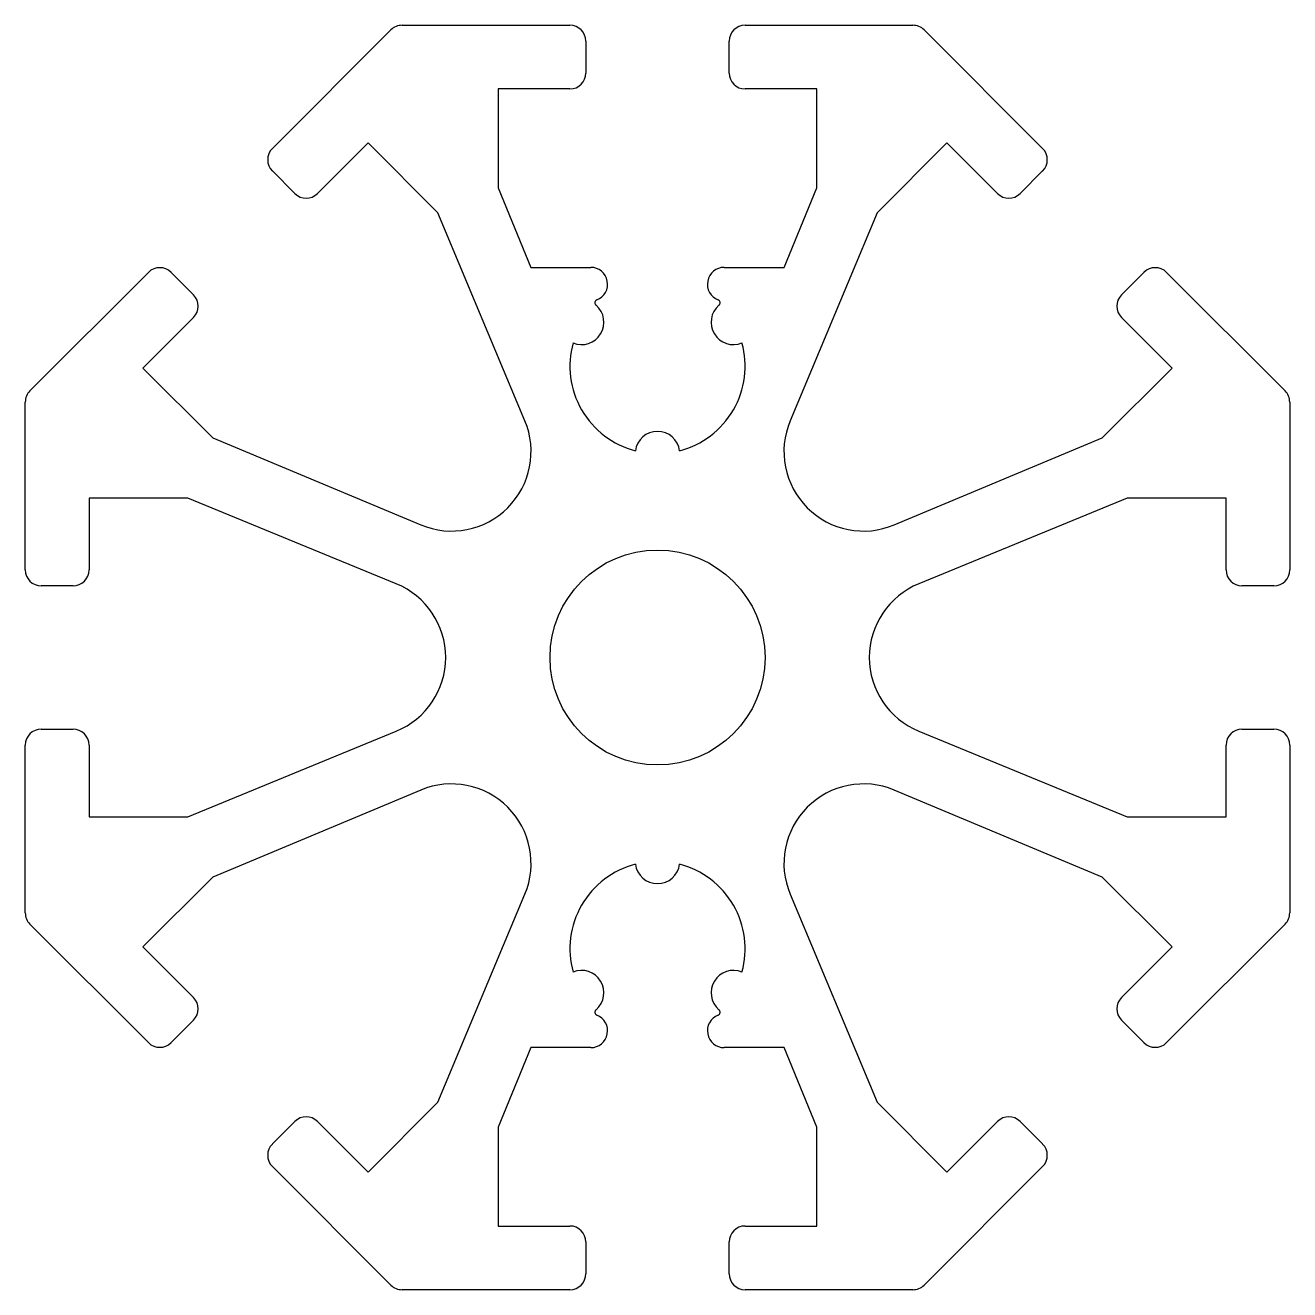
# Model space of a CAD drawing. Extents: x 865.1 to 904.8, y 397.9 to 437.6.
import ezdxf

# ---------------------------------------------------------------- set-up
doc = ezdxf.new("R2010")
doc.units = 0
doc.layers.get('0').update_dxf_attribs({"linetype": 'CONTINUOUS'})

msp = doc.modelspace()

# ---------------------------------------------------------------- linework, layer by layer
for p, q in [((876.923, 437.637), (882.191, 437.637)), ((887.691, 437.637), (892.958, 437.637)), ((872.848, 433.769), (876.569, 437.49)), ((882.691, 437.137), (882.691, 436.137)), ((887.191, 436.137), (887.191, 437.137)), ((893.312, 437.49), (897.033, 433.769)), ((882.191, 435.637), (879.941, 435.637)), ((879.941, 435.637), (879.941, 432.537)), ((889.941, 435.637), (887.691, 435.637)), ((889.941, 432.537), (889.941, 435.637)), ((875.853, 433.946), (874.262, 432.355)), ((878.046, 431.752), (875.853, 433.946)), ((894.028, 433.946), (891.835, 431.752)), ((895.619, 432.355), (894.028, 433.946)), ((873.555, 432.355), (872.848, 433.062)), ((897.033, 433.062), (896.326, 432.355)), ((879.941, 432.537), (880.966, 430.037)), ((888.915, 430.037), (889.941, 432.537)), ((880.777, 425.221), (878.046, 431.752)), ((891.835, 431.752), (889.104, 425.221)), ((880.966, 430.037), (882.845, 430.037)), ((887.036, 430.037), (888.915, 430.037)), ((865.237, 426.158), (868.958, 429.88)), ((869.666, 429.88), (870.373, 429.173)), ((899.508, 429.173), (900.215, 429.88)), ((900.923, 429.88), (904.644, 426.158)), ((870.373, 428.466), (868.782, 426.875)), ((901.099, 426.875), (899.508, 428.466)), ((868.782, 426.875), (870.975, 424.681)), ((868.783, 426.873), (870.975, 424.681)), ((898.906, 424.681), (901.099, 426.875)), ((865.091, 420.537), (865.091, 425.805)), ((904.791, 425.805), (904.791, 420.537)), ((870.975, 424.681), (877.506, 421.95)), ((892.375, 421.95), (898.906, 424.681)), ((870.191, 422.787), (867.091, 422.787)), ((867.091, 422.787), (867.091, 420.537)), ((876.74, 420.1), (870.191, 422.787)), ((899.691, 422.787), (893.142, 420.1)), ((902.791, 422.787), (899.691, 422.787)), ((902.791, 420.537), (902.791, 422.787)), ((866.591, 420.037), (865.591, 420.037)), ((904.291, 420.037), (903.291, 420.037)), ((865.591, 415.537), (866.591, 415.537)), ((870.191, 412.787), (876.74, 415.474)), ((893.142, 415.474), (899.691, 412.787)), ((903.291, 415.537), (904.291, 415.537)), ((865.091, 409.769), (865.091, 415.037)), ((867.091, 415.037), (867.091, 412.787)), ((902.791, 412.787), (902.791, 415.037)), ((904.791, 415.037), (904.791, 409.769)), ((877.506, 413.623), (870.975, 410.892)), ((898.906, 410.892), (892.375, 413.623)), ((867.091, 412.787), (870.191, 412.787)), ((899.691, 412.787), (902.791, 412.787)), ((870.975, 410.892), (868.782, 408.699)), ((901.099, 408.699), (898.906, 410.892)), ((878.046, 403.821), (880.777, 410.352)), ((889.104, 410.352), (891.835, 403.821)), ((868.958, 405.694), (865.237, 409.415)), ((904.644, 409.415), (900.923, 405.694)), ((868.782, 408.699), (870.373, 407.108)), ((899.508, 407.108), (901.099, 408.699)), ((870.373, 406.401), (869.666, 405.694)), ((900.215, 405.694), (899.508, 406.401)), ((880.966, 405.537), (879.941, 403.037)), ((882.845, 405.537), (880.966, 405.537)), ((888.915, 405.537), (887.036, 405.537)), ((889.941, 403.037), (888.915, 405.537)), ((875.853, 401.628), (878.046, 403.821)), ((891.835, 403.821), (894.028, 401.628)), ((872.848, 402.512), (873.555, 403.219)), ((874.262, 403.219), (875.853, 401.628)), ((879.941, 403.037), (879.941, 399.937)), ((889.941, 399.937), (889.941, 403.037)), ((894.028, 401.628), (895.619, 403.219)), ((896.326, 403.219), (897.033, 402.512)), ((876.569, 398.083), (872.848, 401.805)), ((897.033, 401.805), (893.312, 398.083)), ((879.941, 399.937), (882.191, 399.937)), ((887.691, 399.937), (889.941, 399.937)), ((882.691, 399.437), (882.691, 398.437)), ((887.191, 398.437), (887.191, 399.437)), ((882.191, 397.937), (876.923, 397.937)), ((892.958, 397.937), (887.691, 397.937))]:
    msp.add_line(p, q)
msp.add_circle((884.941, 417.787), 3.375)
for centre, radius, start, end in [((876.923, 437.137), 0.5, 90, 135), ((882.191, 437.137), 0.5, 0, 90), ((887.691, 437.137), 0.5, 90, 180), ((892.958, 437.137), 0.5, 45, 90), ((882.191, 436.137), 0.5, 270, 0), ((887.691, 436.137), 0.5, 180, 270), ((873.201, 433.415), 0.5, 135, 225), ((896.68, 433.415), 0.5, 315, 45), ((873.908, 432.708), 0.5, 225, 315), ((895.973, 432.708), 0.5, 225, 315), ((869.312, 429.526), 0.5, 45, 135), ((882.845, 429.507), 0.529, 291.5495, 90), ((887.036, 429.507), 0.529, 90, 248.4505), ((900.569, 429.526), 0.5, 45, 135), ((870.019, 428.819), 0.5, 315, 45), ((899.862, 428.819), 0.5, 135, 225), ((882.559, 428.312), 0.7, 247.312, 49.7105), ((883.076, 428.922), 0.1, 111.5495, 229.7105), ((887.322, 428.312), 0.7, 130.2895, 292.688), ((886.805, 428.922), 0.1, 310.2895, 68.4505), ((884.941, 426.937), 2.75, 164.624, 255.376), ((884.941, 426.937), 2.75, 284.624, 15.376), ((865.591, 425.805), 0.5, 135, 180), ((904.291, 425.805), 0.5, 0, 45), ((878.471, 424.257), 2.5, 247.3089, 22.6911), ((891.411, 424.257), 2.5, 157.3089, 292.6911), ((884.941, 424.187), 0.7, 7.312, 172.688), ((865.591, 420.537), 0.5, 180, 270), ((866.591, 420.537), 0.5, 270, 0), ((903.291, 420.537), 0.5, 180, 270), ((904.291, 420.537), 0.5, 270, 0), ((875.791, 417.787), 2.5, 292.3089, 67.6911), ((894.091, 417.787), 2.5, 112.3089, 247.6911), ((865.591, 415.037), 0.5, 90, 180), ((866.591, 415.037), 0.5, 0, 90), ((903.291, 415.037), 0.5, 90, 180), ((904.291, 415.037), 0.5, 0, 90), ((878.471, 411.317), 2.5, 337.3089, 112.6911), ((891.411, 411.317), 2.5, 67.3089, 202.6911), ((884.941, 408.637), 2.75, 104.624, 195.376), ((884.941, 411.387), 0.7, 187.312, 352.688), ((884.941, 408.637), 2.75, 344.624, 75.376), ((865.591, 409.769), 0.5, 180, 225), ((904.291, 409.769), 0.5, 315, 360), ((882.559, 407.262), 0.7, 310.2895, 112.688), ((887.322, 407.262), 0.7, 67.312, 229.7105), ((870.019, 406.754), 0.5, 315, 45), ((899.862, 406.754), 0.5, 135, 225), ((882.845, 406.066), 0.529, 270, 68.4505), ((883.076, 406.652), 0.1, 130.2895, 248.4505), ((887.036, 406.066), 0.529, 111.5495, 270), ((886.805, 406.652), 0.1, 291.5495, 49.7105), ((869.312, 406.047), 0.5, 225, 315), ((900.569, 406.047), 0.5, 225, 315), ((873.908, 402.865), 0.5, 45, 135), ((895.973, 402.865), 0.5, 45, 135), ((873.201, 402.158), 0.5, 135, 225), ((896.68, 402.158), 0.5, 315, 45), ((882.191, 399.437), 0.5, 0, 90), ((887.691, 399.437), 0.5, 90, 180), ((882.191, 398.437), 0.5, 270, 0), ((887.691, 398.437), 0.5, 180, 270), ((876.923, 398.437), 0.5, 225, 270), ((892.958, 398.437), 0.5, 270, 315)]:
    msp.add_arc(centre, radius, start, end)

doc.saveas('drawing.dxf')
